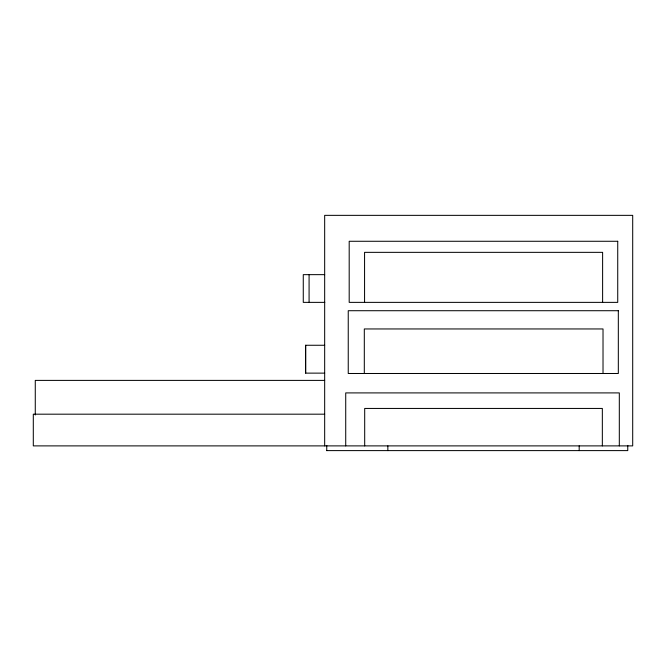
<?xml version="1.0" encoding="UTF-8"?>
<svg xmlns="http://www.w3.org/2000/svg" width="666" height="666" viewBox="0 0 666 666"><rect width="100%" height="100%" fill="white"/><g stroke="black" fill="none" stroke-linecap="round" stroke-linejoin="round"><path stroke-width="1" d="M324.667 274.65L303.271 274.65L303.271 302.372L324.792 302.372M324.667 345.263L305.577 345.263L305.577 373.127L324.667 373.127M324.667 380.394L35.273 380.394L35.273 414.985M324.667 414.185L33.3 414.185L33.3 445.887L632.7 445.887L632.7 215.351L324.667 215.351L324.667 445.887M326.748 450.607L627.763 450.607L627.763 445.404M619.313 445.887L619.313 392.907L345.721 392.907L345.721 445.887M603.021 373.493L603.021 328.954L364.31 328.954L364.31 373.493M602.613 302.372L602.613 252.347L364.568 252.347L364.568 302.372M602.339 445.887L602.339 408.441L364.693 408.441L364.693 445.887M579.187 445.887L579.187 450.607M387.853 445.887L387.853 450.607M326.748 445.404L326.748 450.649M309.082 274.65L309.082 302.372M305.686 345.263L305.686 373.127M617.732 241.275L349.192 241.275L349.192 302.372L617.732 302.372L617.732 241.275M618.323 310.714L348.243 310.714L348.243 373.493L618.323 373.493L618.323 310.714"/></g></svg>
